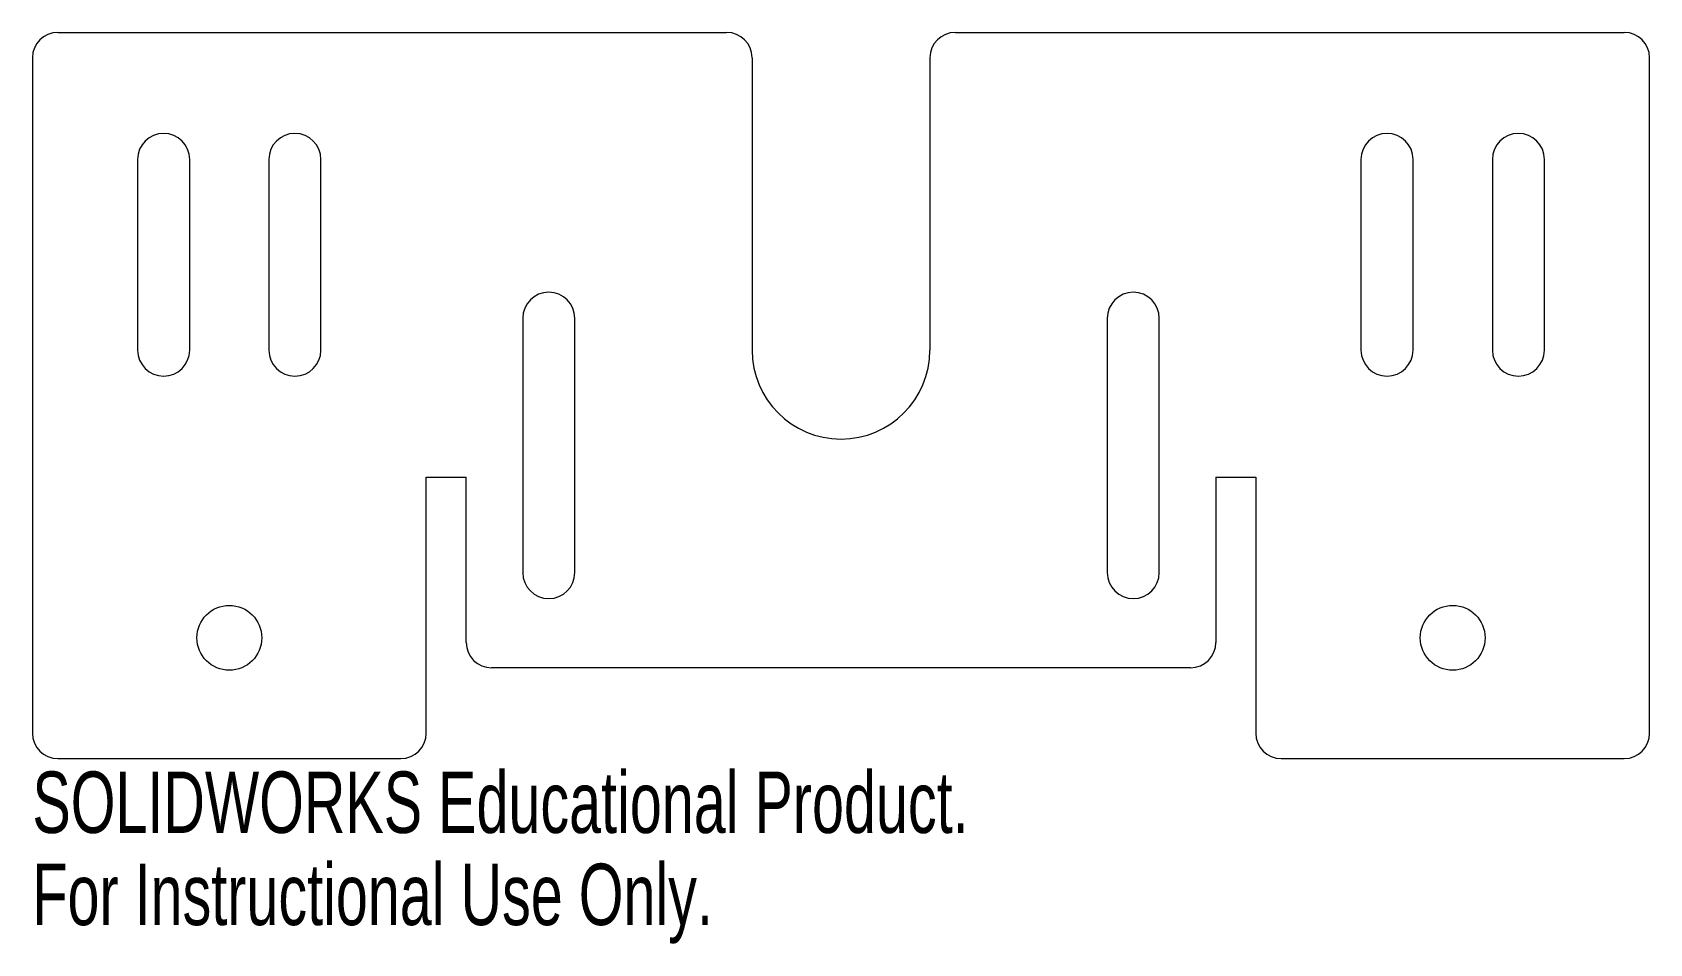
# Model space of a CAD drawing. Header units: millimetres. Extents: x -93 to 34, y -47 to 25.
import ezdxf

# ---------------------------------------------------------------- set-up
doc = ezdxf.new("R2010")
doc.units = ezdxf.units.MM
doc.styles.add('SLDTEXTSTYLE0', font='TXT', dxfattribs={"width": 0.7})

msp = doc.modelspace()

# ---------------------------------------------------------------- linework, layer by layer
at = {"color": 7, "linetype": 'Continuous', "lineweight": 15}
for p, q in [((-91.28, 25), (-38.64, 25)), ((-20.64, 25), (32, 25)), ((-93.28, 23), (-93.28, -30.14)), ((-36.64, 23), (-36.64, 0)), ((-22.64, 23), (-22.64, 0)), ((34, -30.14), (34, 23)), ((-85, 15), (-85, 0)), ((-80.9, 0), (-80.9, 15)), ((-74.67, 15), (-74.67, 0)), ((-70.57, 0), (-70.57, 15)), ((11.28, 15), (11.28, 0)), ((15.38, 0), (15.38, 15)), ((21.62, 15), (21.62, 0)), ((25.72, 0), (25.72, 15)), ((-54.69, 2.5), (-54.69, -17.5)), ((-50.59, -17.5), (-50.59, 2.5)), ((-8.69, 2.5), (-8.69, -17.5)), ((-4.59, -17.5), (-4.59, 2.5)), ((-62.28, -10), (-59.14, -10)), ((-62.28, -30.14), (-62.28, -10)), ((-59.14, -23), (-59.14, -10)), ((-0.14, -10), (3, -10)), ((-0.14, -10), (-0.14, -23)), ((3, -10), (3, -30.14)), ((-2.14, -25), (-57.14, -25)), ((-91.28, -32.14), (-64.28, -32.14)), ((5, -32.14), (32, -32.14))]:
    msp.add_line(p, q, dxfattribs=at)
for centre in [(-77.78, -22.64), (18.5, -22.64)]:
    msp.add_circle(centre, 2.55, dxfattribs=at)
for centre, radius, start, end in [((-91.28, 23), 2, 90, 180), ((-38.64, 23), 2, 0, 90), ((-20.64, 23), 2, 90, 180), ((32, 23), 2, 0, 90), ((-82.95, 15), 2.05, 0, 180), ((-72.62, 15), 2.05, 0, 180), ((13.33, 15), 2.05, 0, 180), ((23.67, 15), 2.05, 0, 180), ((-52.64, 2.5), 2.05, 0, 180), ((-6.64, 2.5), 2.05, 0, 180), ((-82.95, 0), 2.05, 180, 0), ((-72.62, 0), 2.05, 180, 0), ((-29.64, 0), 7, 180, 0), ((13.33, 0), 2.05, 180, 0), ((23.67, 0), 2.05, 180, 0), ((-52.64, -17.5), 2.05, 180, 0), ((-6.64, -17.5), 2.05, 180, 0), ((-57.14, -23), 2, 180, 270), ((-2.14, -23), 2, 270, 0), ((-91.28, -30.14), 2, 180, 270), ((-64.28, -30.14), 2, 270, 0), ((5, -30.14), 2, 180, 270), ((32, -30.14), 2, 270, 0)]:
    msp.add_arc(centre, radius, start, end, dxfattribs=at)

# ---------------------------------------------------------------- texts
at = {"color": 7, "linetype": 'Continuous', "char_height": 4.8336, "attachment_point": 1, "style": 'SLDTEXTSTYLE0'}
for s, insert in [('SOLIDWORKS Educational Product.', (-93.28, -33.16)), ('For Instructional Use Only.', (-93.28, -40.41))]:
    msp.add_mtext(s, dxfattribs=dict(at, insert=insert))

doc.saveas('drawing.dxf')
